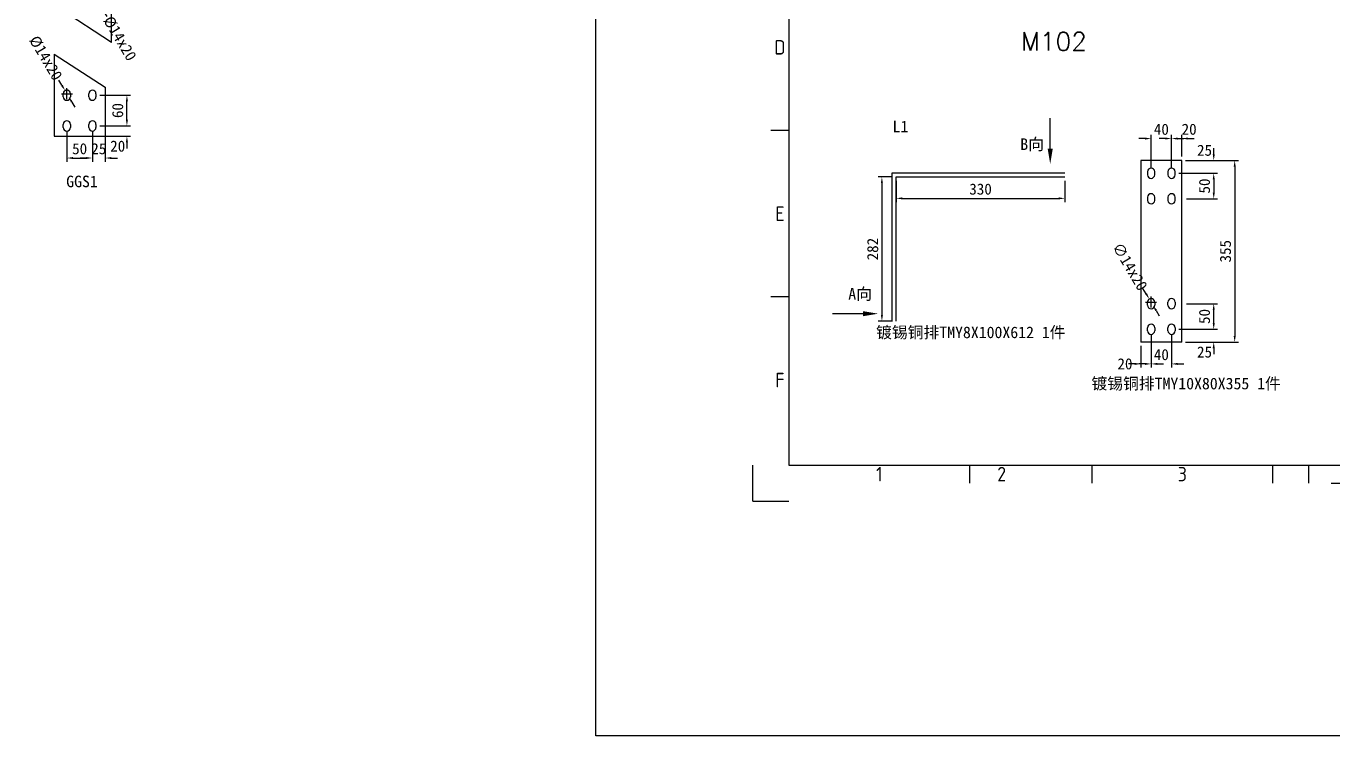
# Model space of a CAD drawing. Extents: x -48968009 to 2588125, y -43922717 to 2.
# Drawn here: x 2432475 to 2435031, y -612441 to -611053 of the extents above; entities that cross this region are included whole.
import ezdxf
from ezdxf.enums import TextEntityAlignment as Align

# ---------------------------------------------------------------- set-up
doc = ezdxf.new("R2010")
doc.units = 0
doc.header["$LTSCALE"] = 1000
doc.header["$MEASUREMENT"] = 0
doc.layers.get('DEFPOINTS').update_dxf_attribs({"linetype": 'CONTINUOUS'})
for name, color, linetype in [('DQ', 7, 'CONTINUOUS'), ('FRAME050', 6, 'CONTINUOUS'), ('FRAME070', 5, 'CONTINUOUS'), ('FRAME200', 8, 'CONTINUOUS'), ('图层4', 221, 'CONTINUOUS'), ('图层6', 221, 'CONTINUOUS')]:
    doc.layers.add(name, color=color, linetype=linetype)
doc.styles.add('_TCH_SPACE', font='SIMPLEX.shx', dxfattribs={"width": 0.8, "bigfont": 'GBCBIG.shx'})
doc.styles.add('ISOCP', font='isocp.shx')
doc.dimstyles.new('NORMAL', dxfattribs={"dimscale": 0.2, "dimtxt": 0.18, "dimasz": 0.18, "dimexe": 0.18, "dimexo": 0.0625, "dimgap": 0.09, "dimtad": 0, "dimtih": 1, "dimtoh": 1, "dimdec": 4, "dimzin": 0, "dimdsep": 46, "dimtxsty": 'Standard', "dimcen": 0.09, "dimadec": 0, "dimazin": 0, "dimtfac": 1, "dimtdec": 4, "dimtofl": 0, "dimtmove": 0, "dimatfit": 3, "dimfxl": 1, "dimtolj": 1, "dimtzin": 0, "dimarcsym": 0})

# ---------------------------------------------------------------- blocks, each defined once
blk = doc.blocks.new('SAFSDF')
at = {"layer": 'FRAME050'}
for p, q in [((2407491.6, -562165.6), (2407447.1, -562165.6)), ((2407491.6, -562575.2), (2407447.1, -562575.2)), ((2407936.8, -563033.7), (2407936.8, -562989.2)), ((2408238.2, -563033.7), (2408238.2, -562989.2)), ((2408683.4, -563033.7), (2408683.4, -562989.2)), ((2408772.5, -563033.7), (2408772.5, -562989.2)), ((2408827.2, -563033.7), (2409717.7, -563033.7))]:
    blk.add_line(p, q, dxfattribs=at)
at = {"layer": 'FRAME070'}
for p, q in [((2407491.6, -560522.8), (2407491.6, -562989.2)), ((2407491.6, -562989.2), (2411053.3, -562989.2))]:
    blk.add_line(p, q, dxfattribs=at)
at = {"layer": 'FRAME200'}
for q in [(2407402.6, -562989.2), (2407491.6, -563078.3)]:
    blk.add_line((2407402.6, -563078.3), q, dxfattribs=at)
at = {"layer": 'FRAME050', "style": 'ISOCP'}
for s, p in [('D', (2407469.4, -561960.8)), ('E', (2407469.4, -562370.4)), ('F', (2407469.4, -562780)), ('1', (2407714.2, -563011.5)), ('2', (2408015.6, -563011.5)), ('3', (2408460.8, -563011.5))]:
    blk.add_text(s, height=35.6, dxfattribs=at).set_placement(p, align=Align.MIDDLE)
blk = doc.blocks.new('*D1829')
at = {"layer": 'DEFPOINTS', "color": 0}
for p in [(2434177, -611348.1), (2434149, -611630.1), (2434177, -611630.1)]:
    blk.add_point(p, dxfattribs=at)
at = {"layer": '图层4', "lineweight": -2}
for p, q in [((2434169.5, -611348.1), (2434141.8, -611348.1)), ((2434149, -611360.1), (2434149, -611618.1)), ((2434169.5, -611630.1), (2434141.8, -611630.1))]:
    blk.add_line(p, q, dxfattribs=at)
at = {"layer": '图层4'}
for points in [[(2434147, -611360.1), (2434151, -611360.1), (2434149, -611348.1)], [(2434147, -611618.1), (2434151, -611618.1), (2434149, -611630.1)]]:
    blk.add_solid(points, dxfattribs=at)
at = {"layer": '图层4', "insert": (2434131, -611489.1), "char_height": 21.6, "attachment_point": 5, "rotation": 90}
blk.add_mtext('\\A1;282', dxfattribs=at)
blk = doc.blocks.new('*D1830')
at = {"layer": 'DEFPOINTS', "color": 0}
for p in [(2434177, -611348.1), (2434507, -611348.1), (2434507, -611389.9)]:
    blk.add_point(p, dxfattribs=at)
at = {"layer": '图层4', "lineweight": -2}
for p, q in [((2434177, -611355.6), (2434177, -611397.1)), ((2434507, -611355.6), (2434507, -611397.1)), ((2434189, -611389.9), (2434495, -611389.9))]:
    blk.add_line(p, q, dxfattribs=at)
at = {"layer": '图层4'}
for points in [[(2434189, -611387.9), (2434189, -611391.9), (2434177, -611389.9)], [(2434495, -611387.9), (2434495, -611391.9), (2434507, -611389.9)]]:
    blk.add_solid(points, dxfattribs=at)
at = {"layer": '图层4', "insert": (2434342, -611371.9), "char_height": 21.6, "attachment_point": 5}
blk.add_mtext('\\A1;330', dxfattribs=at)
blk = doc.blocks.new('*D1831')
at = {"layer": 'DEFPOINTS', "color": 0}
for p in [(2434715.7, -611273), (2434675.7, -611337.8), (2434715.7, -611337.8)]:
    blk.add_point(p, dxfattribs=at)
at = {"layer": '图层4', "lineweight": -2}
for p, q in [((2434675.7, -611330.3), (2434675.7, -611265.8)), ((2434715.7, -611330.3), (2434715.7, -611265.8)), ((2434663.7, -611273), (2434651.7, -611273)), ((2434727.7, -611273), (2434739.7, -611273))]:
    blk.add_line(p, q, dxfattribs=at)
at = {"layer": '图层4'}
for points in [[(2434663.7, -611271), (2434663.7, -611275), (2434675.7, -611273)], [(2434727.7, -611271), (2434727.7, -611275), (2434715.7, -611273)]]:
    blk.add_solid(points, dxfattribs=at)
at = {"layer": '图层4', "insert": (2434695.7, -611255), "char_height": 21.6, "attachment_point": 5}
blk.add_mtext('\\A1;40', dxfattribs=at)
blk = doc.blocks.new('*D1832')
at = {"layer": 'DEFPOINTS', "color": 0}
for p in [(2434735.7, -611272.9), (2434715.7, -611304.1), (2434735.7, -611315.8)]:
    blk.add_point(p, dxfattribs=at)
at = {"layer": '图层4', "lineweight": -2}
for p, q in [((2434715.7, -611296.6), (2434715.7, -611265.7)), ((2434735.7, -611308.3), (2434735.7, -611265.7)), ((2434703.7, -611272.9), (2434691.7, -611272.9)), ((2434747.7, -611272.9), (2434759.7, -611272.9))]:
    blk.add_line(p, q, dxfattribs=at)
at = {"layer": '图层4'}
for points in [[(2434703.7, -611270.9), (2434703.7, -611274.9), (2434715.7, -611272.9)], [(2434747.7, -611270.9), (2434747.7, -611274.9), (2434735.7, -611272.9)]]:
    blk.add_solid(points, dxfattribs=at)
at = {"layer": '图层4', "insert": (2434750.1, -611254.9), "char_height": 21.6, "attachment_point": 5}
blk.add_mtext('\\A1;20', dxfattribs=at)
blk = doc.blocks.new('*D1833')
at = {"layer": 'DEFPOINTS', "color": 0}
for p in [(2434737.7, -611315.8), (2434798.2, -611315.8), (2434722.7, -611340.8)]:
    blk.add_point(p, dxfattribs=at)
at = {"layer": '图层4', "lineweight": -2}
for p, q in [((2434798.2, -611303.8), (2434798.2, -611291.8)), ((2434745.2, -611315.8), (2434805.4, -611315.8)), ((2434730.2, -611340.8), (2434805.4, -611340.8)), ((2434798.2, -611352.8), (2434798.2, -611364.8))]:
    blk.add_line(p, q, dxfattribs=at)
at = {"layer": '图层4'}
for points in [[(2434796.2, -611303.8), (2434800.2, -611303.8), (2434798.2, -611315.8)], [(2434796.2, -611352.8), (2434800.2, -611352.8), (2434798.2, -611340.8)]]:
    blk.add_solid(points, dxfattribs=at)
at = {"layer": '图层4', "insert": (2434780.2, -611296), "char_height": 21.6, "attachment_point": 5}
blk.add_mtext('\\A1;25', dxfattribs=at)
blk = doc.blocks.new('*D1834')
at = {"layer": 'DEFPOINTS', "color": 0}
for p in [(2434756.4, -611340.8), (2434737.7, -611390.8), (2434798.2, -611390.8)]:
    blk.add_point(p, dxfattribs=at)
at = {"layer": '图层4', "lineweight": -2}
for p, q in [((2434763.9, -611340.8), (2434805.4, -611340.8)), ((2434798.2, -611352.8), (2434798.2, -611378.8)), ((2434745.2, -611390.8), (2434805.4, -611390.8))]:
    blk.add_line(p, q, dxfattribs=at)
at = {"layer": '图层4'}
for points in [[(2434796.2, -611352.8), (2434800.2, -611352.8), (2434798.2, -611340.8)], [(2434796.2, -611378.8), (2434800.2, -611378.8), (2434798.2, -611390.8)]]:
    blk.add_solid(points, dxfattribs=at)
at = {"layer": '图层4', "insert": (2434780.2, -611365.8), "char_height": 21.6, "attachment_point": 5, "rotation": 90}
blk.add_mtext('\\A1;50', dxfattribs=at)
blk = doc.blocks.new('*D1835')
at = {"layer": 'DEFPOINTS', "color": 0}
for p in [(2434675.7, -611648.8), (2434715.7, -611648.8), (2434715.7, -611713.6)]:
    blk.add_point(p, dxfattribs=at)
at = {"layer": '图层4', "lineweight": -2}
for p, q in [((2434675.7, -611656.3), (2434675.7, -611720.8)), ((2434715.7, -611656.3), (2434715.7, -611720.8)), ((2434663.7, -611713.6), (2434651.7, -611713.6)), ((2434727.7, -611713.6), (2434739.7, -611713.6))]:
    blk.add_line(p, q, dxfattribs=at)
at = {"layer": '图层4'}
for points in [[(2434663.7, -611711.6), (2434663.7, -611715.6), (2434675.7, -611713.6)], [(2434727.7, -611711.6), (2434727.7, -611715.6), (2434715.7, -611713.6)]]:
    blk.add_solid(points, dxfattribs=at)
at = {"layer": '图层4', "insert": (2434695.7, -611695.6), "char_height": 21.6, "attachment_point": 5}
blk.add_mtext('\\A1;40', dxfattribs=at)
blk = doc.blocks.new('*D1836')
at = {"layer": 'DEFPOINTS', "color": 0}
for p in [(2434722.7, -611645.8), (2434737.7, -611670.8), (2434798.2, -611670.8)]:
    blk.add_point(p, dxfattribs=at)
at = {"layer": '图层4', "lineweight": -2}
for p, q in [((2434798.2, -611633.8), (2434798.2, -611621.8)), ((2434730.2, -611645.8), (2434805.4, -611645.8)), ((2434745.2, -611670.8), (2434805.4, -611670.8)), ((2434798.2, -611682.8), (2434798.2, -611694.8))]:
    blk.add_line(p, q, dxfattribs=at)
at = {"layer": '图层4'}
for points in [[(2434796.2, -611633.8), (2434800.2, -611633.8), (2434798.2, -611645.8)], [(2434796.2, -611682.8), (2434800.2, -611682.8), (2434798.2, -611670.8)]]:
    blk.add_solid(points, dxfattribs=at)
at = {"layer": '图层4', "insert": (2434780.2, -611690.5), "char_height": 21.6, "attachment_point": 5}
blk.add_mtext('\\A1;25', dxfattribs=at)
blk = doc.blocks.new('*D1837')
at = {"layer": 'DEFPOINTS', "color": 0}
for p in [(2434737.7, -611595.8), (2434798.2, -611595.8), (2434756.4, -611645.8)]:
    blk.add_point(p, dxfattribs=at)
at = {"layer": '图层4', "lineweight": -2}
for p, q in [((2434745.2, -611595.8), (2434805.4, -611595.8)), ((2434798.2, -611633.8), (2434798.2, -611607.8)), ((2434763.9, -611645.8), (2434805.4, -611645.8))]:
    blk.add_line(p, q, dxfattribs=at)
at = {"layer": '图层4'}
for points in [[(2434796.2, -611607.8), (2434800.2, -611607.8), (2434798.2, -611595.8)], [(2434796.2, -611633.8), (2434800.2, -611633.8), (2434798.2, -611645.8)]]:
    blk.add_solid(points, dxfattribs=at)
at = {"layer": '图层4', "insert": (2434780.2, -611620.8), "char_height": 21.6, "attachment_point": 5, "rotation": 90}
blk.add_mtext('\\A1;50', dxfattribs=at)
blk = doc.blocks.new('*D1838')
at = {"layer": 'DEFPOINTS', "color": 0}
for p in [(2434672.1, -611586.7), (2434679.2, -611598.8)]:
    blk.add_point(p, dxfattribs=at)
at = {"layer": '图层4', "lineweight": -2}
for p, q in [((2434665.9, -611576.4), (2434659.8, -611566.1)), ((2434664.9, -611592.8), (2434686.5, -611592.8)), ((2434675.7, -611603.6), (2434675.7, -611582)), ((2434685.4, -611609.1), (2434691.5, -611619.4))]:
    blk.add_line(p, q, dxfattribs=at)
blk.add_arc((2434675.7, -611592.8), 7, 61.8359, 180, dxfattribs=at)
at = {"layer": '图层4'}
for points in [[(2434667.7, -611575.4), (2434664.2, -611577.5), (2434672.1, -611586.7)], [(2434687.1, -611608.1), (2434683.7, -611610.1), (2434679.2, -611598.8)]]:
    blk.add_solid(points, dxfattribs=at)
at = {"layer": '图层4', "insert": (2434634.3, -611523.3), "char_height": 21.6, "attachment_point": 5, "rotation": 300.7687}
blk.add_mtext('\\A1;∅14x20', dxfattribs=at)
blk = doc.blocks.new('*D1839')
at = {"layer": 'DEFPOINTS', "color": 0}
for p in [(2434735.7, -611315.8), (2434735.7, -611670.8), (2434839.2, -611670.8)]:
    blk.add_point(p, dxfattribs=at)
at = {"layer": '图层4', "lineweight": -2}
for p, q in [((2434743.2, -611315.8), (2434846.4, -611315.8)), ((2434839.2, -611327.8), (2434839.2, -611658.8)), ((2434743.2, -611670.8), (2434846.4, -611670.8))]:
    blk.add_line(p, q, dxfattribs=at)
at = {"layer": '图层4'}
for points in [[(2434837.2, -611327.8), (2434841.2, -611327.8), (2434839.2, -611315.8)], [(2434837.2, -611658.8), (2434841.2, -611658.8), (2434839.2, -611670.8)]]:
    blk.add_solid(points, dxfattribs=at)
at = {"layer": '图层4', "insert": (2434821.2, -611493.3), "char_height": 21.6, "attachment_point": 5, "rotation": 90}
blk.add_mtext('\\A1;355', dxfattribs=at)
blk = doc.blocks.new('*D1840')
at = {"layer": 'DEFPOINTS', "color": 0}
for p in [(2434675.7, -611648.8), (2434655.7, -611670.8), (2434655.7, -611713.6)]:
    blk.add_point(p, dxfattribs=at)
at = {"layer": '图层4', "lineweight": -2}
for p, q in [((2434655.7, -611678.3), (2434655.7, -611720.8)), ((2434675.7, -611656.3), (2434675.7, -611720.8)), ((2434643.7, -611713.6), (2434631.7, -611713.6)), ((2434687.7, -611713.6), (2434699.7, -611713.6))]:
    blk.add_line(p, q, dxfattribs=at)
at = {"layer": '图层4'}
for points in [[(2434643.7, -611711.6), (2434643.7, -611715.6), (2434655.7, -611713.6)], [(2434687.7, -611711.6), (2434687.7, -611715.6), (2434675.7, -611713.6)]]:
    blk.add_solid(points, dxfattribs=at)
at = {"layer": '图层4', "insert": (2434624.5, -611713.6), "char_height": 21.6, "attachment_point": 5}
blk.add_mtext('\\A1;20', dxfattribs=at)
blk = doc.blocks.new('*D2322')
at = {"layer": 'DEFPOINTS', "color": 0}
for p in [(2432554.4, -611251.2), (2432604.4, -611251.2), (2432604.4, -611311)]:
    blk.add_point(p, dxfattribs=at)
at = {"layer": '图层4', "lineweight": -2}
for p, q in [((2432554.4, -611258.7), (2432554.4, -611318.2)), ((2432604.4, -611258.7), (2432604.4, -611318.2)), ((2432566.4, -611311), (2432592.4, -611311))]:
    blk.add_line(p, q, dxfattribs=at)
at = {"layer": '图层4'}
for points in [[(2432566.4, -611309), (2432566.4, -611313), (2432554.4, -611311)], [(2432592.4, -611313), (2432592.4, -611309), (2432604.4, -611311)]]:
    blk.add_solid(points, dxfattribs=at)
at = {"layer": '图层4', "insert": (2432579.4, -611293), "char_height": 21.6, "attachment_point": 5}
blk.add_mtext('\\A1;50', dxfattribs=at)
blk = doc.blocks.new('*D2323')
at = {"layer": 'DEFPOINTS', "color": 0}
for p in [(2432629.4, -611261.1), (2432604.4, -611279.8), (2432629.4, -611311)]:
    blk.add_point(p, dxfattribs=at)
at = {"layer": '图层4', "lineweight": -2}
for p, q in [((2432629.4, -611268.6), (2432629.4, -611318.2)), ((2432604.4, -611287.3), (2432604.4, -611318.2)), ((2432592.4, -611311), (2432580.4, -611311)), ((2432641.4, -611311), (2432653.4, -611311))]:
    blk.add_line(p, q, dxfattribs=at)
at = {"layer": '图层4'}
for points in [[(2432592.4, -611313), (2432592.4, -611309), (2432604.4, -611311)], [(2432641.4, -611309), (2432641.4, -611313), (2432629.4, -611311)]]:
    blk.add_solid(points, dxfattribs=at)
at = {"layer": '图层4', "insert": (2432616.9, -611293), "char_height": 21.6, "attachment_point": 5}
blk.add_mtext('\\A1;25', dxfattribs=at)
blk = doc.blocks.new('*D2324')
at = {"layer": 'DEFPOINTS', "color": 0}
for p in [(2432611.4, -611248.2), (2432611.4, -611268.2), (2432671.9, -611268.2)]:
    blk.add_point(p, dxfattribs=at)
at = {"layer": '图层4', "lineweight": -2}
for p, q in [((2432671.9, -611236.2), (2432671.9, -611224.2)), ((2432618.9, -611248.2), (2432679.1, -611248.2)), ((2432618.9, -611268.2), (2432679.1, -611268.2)), ((2432671.9, -611280.2), (2432671.9, -611292.2))]:
    blk.add_line(p, q, dxfattribs=at)
at = {"layer": '图层4'}
for points in [[(2432669.9, -611236.2), (2432673.9, -611236.2), (2432671.9, -611248.2)], [(2432673.9, -611280.2), (2432669.9, -611280.2), (2432671.9, -611268.2)]]:
    blk.add_solid(points, dxfattribs=at)
at = {"layer": '图层4', "insert": (2432653.9, -611287.9), "char_height": 21.6, "attachment_point": 5}
blk.add_mtext('\\A1;20', dxfattribs=at)
blk = doc.blocks.new('*D2325')
at = {"layer": 'DEFPOINTS', "color": 0}
for p in [(2432611.4, -611188.2), (2432671.9, -611188.2), (2432630.1, -611248.2)]:
    blk.add_point(p, dxfattribs=at)
at = {"layer": '图层4', "lineweight": -2}
for p, q in [((2432618.9, -611188.2), (2432679.1, -611188.2)), ((2432671.9, -611236.2), (2432671.9, -611200.2)), ((2432637.6, -611248.2), (2432679.1, -611248.2))]:
    blk.add_line(p, q, dxfattribs=at)
at = {"layer": '图层4'}
for points in [[(2432673.9, -611200.2), (2432669.9, -611200.2), (2432671.9, -611188.2)], [(2432669.9, -611236.2), (2432673.9, -611236.2), (2432671.9, -611248.2)]]:
    blk.add_solid(points, dxfattribs=at)
at = {"layer": '图层4', "insert": (2432653.9, -611218.2), "char_height": 21.6, "attachment_point": 5, "rotation": 90}
blk.add_mtext('\\A1;60', dxfattribs=at)
blk = doc.blocks.new('*D2326')
at = {"layer": 'DEFPOINTS', "color": 0}
for p in [(2432550.8, -611179.1), (2432557.9, -611191.2)]:
    blk.add_point(p, dxfattribs=at)
at = {"layer": '图层4', "lineweight": -2}
for p, q in [((2432544.6, -611168.8), (2432538.5, -611158.5)), ((2432543.6, -611185.2), (2432565.2, -611185.2)), ((2432554.4, -611196), (2432554.4, -611174.4)), ((2432564.1, -611201.5), (2432570.2, -611211.8))]:
    blk.add_line(p, q, dxfattribs=at)
blk.add_arc((2432554.4, -611185.2), 7, 58.8693, 180, dxfattribs=at)
at = {"layer": '图层4'}
for points in [[(2432542.9, -611169.9), (2432546.4, -611167.8), (2432550.8, -611179.1)], [(2432565.8, -611200.5), (2432562.4, -611202.5), (2432557.9, -611191.2)]]:
    blk.add_solid(points, dxfattribs=at)
at = {"layer": '图层4', "insert": (2432513, -611115.6), "char_height": 21.6, "attachment_point": 5, "rotation": 300.7687}
blk.add_mtext('%%c14x20', dxfattribs=at)
blk = doc.blocks.new('*D2331')
at = {"layer": 'DEFPOINTS', "color": 0}
for p in [(2432613.1, -611001.8), (2432620.3, -611013.8)]:
    blk.add_point(p, dxfattribs=at)
at = {"layer": '图层4', "lineweight": -2}
for p, q in [((2432607, -610991.5), (2432600.8, -610981.2)), ((2432605.9, -611007.8), (2432627.5, -611007.8)), ((2432616.7, -611018.6), (2432616.7, -610997)), ((2432626.4, -611024.1), (2432632.5, -611034.4))]:
    blk.add_line(p, q, dxfattribs=at)
at = {"layer": '图层4'}
for points in [[(2432605.2, -610992.5), (2432608.7, -610990.5), (2432613.1, -611001.8)], [(2432628.1, -611023.1), (2432624.7, -611025.2), (2432620.3, -611013.8)]]:
    blk.add_solid(points, dxfattribs=at)
at = {"layer": '图层4', "insert": (2432658.1, -611077.3), "char_height": 21.6, "attachment_point": 5, "rotation": 300.7687}
blk.add_mtext('%%c14x20', dxfattribs=at)

msp = doc.modelspace()

# ---------------------------------------------------------------- linework, layer by layer
at = {"layer": '图层4', "color": 33}
for p, q in [((2432641.7, -611085.1), (2432641.7, -610924.8)), ((2432529.4, -611107.8), (2432529.4, -611268.2)), ((2432547.4, -611191.2), (2432547.4, -611185.2)), ((2432561.4, -611185.2), (2432561.4, -611191.2)), ((2432597.4, -611191.2), (2432597.4, -611185.2)), ((2432611.4, -611185.2), (2432611.4, -611191.2)), ((2432629.4, -611172.7), (2432629.4, -611268.2)), ((2432547.4, -611251.2), (2432547.4, -611245.2)), ((2432561.4, -611245.2), (2432561.4, -611251.2)), ((2432597.4, -611251.2), (2432597.4, -611245.2)), ((2432611.4, -611245.2), (2432611.4, -611251.2)), ((2432529.4, -611268.2), (2432629.4, -611268.2)), ((2434655.7, -611315.8), (2434655.7, -611670.8)), ((2434735.7, -611315.8), (2434655.7, -611315.8)), ((2434735.7, -611670.8), (2434735.7, -611315.8)), ((2434169, -611630.1), (2434169, -611340.1)), ((2434169, -611340.1), (2434507, -611340.1)), ((2434668.7, -611337.8), (2434668.7, -611343.8)), ((2434682.7, -611343.8), (2434682.7, -611337.8)), ((2434708.7, -611337.8), (2434708.7, -611343.8)), ((2434722.7, -611343.8), (2434722.7, -611337.8)), ((2434177, -611630.1), (2434177, -611348.1)), ((2434177, -611348.1), (2434507, -611348.1)), ((2434668.7, -611387.8), (2434668.7, -611393.8)), ((2434682.7, -611393.8), (2434682.7, -611387.8)), ((2434708.7, -611387.8), (2434708.7, -611393.8)), ((2434722.7, -611393.8), (2434722.7, -611387.8)), ((2434668.7, -611598.8), (2434668.7, -611592.8)), ((2434682.7, -611592.8), (2434682.7, -611598.8)), ((2434708.7, -611598.8), (2434708.7, -611592.8)), ((2434722.7, -611592.8), (2434722.7, -611598.8)), ((2434668.7, -611648.8), (2434668.7, -611642.8)), ((2434682.7, -611642.8), (2434682.7, -611648.8)), ((2434708.7, -611648.8), (2434708.7, -611642.8)), ((2434722.7, -611642.8), (2434722.7, -611648.8)), ((2434735.7, -611670.8), (2434655.7, -611670.8))]:
    msp.add_line(p, q, dxfattribs=at)
at = {"layer": '图层4'}
for p, q in [((2434478.3, -611292.8), (2434478.3, -611233.2)), ((2434111.8, -611615.4), (2434052.2, -611615.4))]:
    msp.add_line(p, q, dxfattribs=at)
at = {"layer": '图层4', "color": 33}
for centre, start, end in [((2432554.4, -611185.2), 0, 180), ((2432554.4, -611191.2), 180, 0), ((2432604.4, -611185.2), 0, 180), ((2432604.4, -611191.2), 180, 0), ((2432554.4, -611245.2), 0, 180), ((2432604.4, -611245.2), 0, 180), ((2432554.4, -611251.2), 180, 0), ((2432604.4, -611251.2), 180, 0), ((2434675.7, -611337.8), 0, 180), ((2434675.7, -611343.8), 180, 0), ((2434715.7, -611337.8), 0, 180), ((2434715.7, -611343.8), 180, 0), ((2434675.7, -611387.8), 0, 180), ((2434675.7, -611393.8), 180, 0), ((2434715.7, -611387.8), 0, 180), ((2434715.7, -611393.8), 180, 0), ((2434675.7, -611592.8), 0, 180), ((2434675.7, -611598.8), 180, 0), ((2434715.7, -611592.8), 0, 180), ((2434715.7, -611598.8), 180, 0), ((2434675.7, -611642.8), 0, 180), ((2434675.7, -611648.8), 180, 0), ((2434715.7, -611642.8), 0, 180), ((2434715.7, -611648.8), 180, 0)]:
    msp.add_arc(centre, 7, start, end, dxfattribs=at)
at = {"layer": '图层4'}
for points in [[(2434483.3, -611292.8), (2434473.3, -611292.8), (2434478.3, -611322.8)], [(2434111.8, -611610.4), (2434111.8, -611620.4), (2434141.8, -611615.4)]]:
    msp.add_solid(points, dxfattribs=at)
at = {"layer": '图层6', "color": 33}
for p, q in [((2432641.7, -611085.1), (2432541.7, -611020.2)), ((2432529.4, -611107.8), (2432629.4, -611172.7))]:
    msp.add_line(p, q, dxfattribs=at)
msp.add_lwpolyline([(2433589.1, -609051.6), (2437031.1, -609051.6), (2437031.1, -612440.8), (2433589.1, -612440.8)], close=True, dxfattribs=at)

# ---------------------------------------------------------------- block references
at = {"layer": '图层4', "color": 33, "xscale": 0.7941999999748077, "yscale": 0.7942000000039116, "zscale": 0.7942}
msp.add_blockref('SAFSDF', (521937.3, -164785.3), dxfattribs=at)

# ---------------------------------------------------------------- texts
at = {"layer": 'DQ', "color": 1, "style": '_TCH_SPACE'}
msp.add_text('M102', height=35.74, dxfattribs=at).set_placement((2434421.4, -611100.9))
at = {"layer": '图层4'}
msp.add_text('L1', height=22.68, dxfattribs=at).set_placement((2434169.7, -611260.8))
at = {"layer": '图层4', "char_height": 22.68, "attachment_point": 5}
for s, insert in [('\\A1;B{\\fSimSun|b0|i0|c134|p2;向}', (2434442.9, -611285.2)), ('GGS1', (2432584, -611357)), ('\\A1;A{\\fSimSun|b0|i0|c134|p2;向}', (2434106.4, -611577.9)), ('{\\fSimSun|b0|i0|c134|p2;镀锡铜排TMY8X100X612 1件}', (2434322.9, -611653.1)), ('{\\fSimSun|b0|i0|c134|p2;镀锡铜排TMY10X80X355 1件}', (2434744.2, -611753.2))]:
    msp.add_mtext(s, dxfattribs=dict(at, insert=insert))

# ---------------------------------------------------------------- dimensions: what is measured, and where the dimension line sits
at = {"layer": '图层4', "color": 33}
for p1, p2, picture, middle in [((2432613.1, -611001.8), (2432620.3, -611013.8), '*D2331', (2432658.1, -611077.3)), ((2432557.9, -611191.2), (2432550.8, -611179.1), '*D2326', (2432513, -611115.6)), ((2434679.2, -611598.8), (2434672.1, -611586.7), '*D1838', (2434634.3, -611523.3))]:
    dim = msp.add_diameter_dim_2p(p1=p1, p2=p2, text='<>x20', dimstyle='NORMAL', override={"dimscale": 120, "dimasz": 0.1, "dimexe": 0.06, "dimgap": 0.06, "dimtad": 1, "dimtih": 0, "dimdec": 0, "dimclrd": 256, "dimclre": 256, "dimclrt": 256, "dimtdec": 0, "dimtix": 1, "dimtmove": 2, "dimfxl": 250, "dimtfillclr": 2}, dxfattribs=at)
    dim.commit()
    dim.dimension.update_dxf_attribs({"geometry": picture, "text_midpoint": middle, "dimtype": 163})
for base, p1, p2, angle, override, picture, middle in [((2432671.9, -611188.2), (2432630.1, -611248.2), (2432611.4, -611188.2), 270, {"dimscale": 120, "dimasz": 0.1, "dimexe": 0.06, "dimgap": 0.06, "dimtad": 1, "dimtih": 0, "dimdec": 0, "dimclrd": 256, "dimclre": 256, "dimclrt": 256, "dimtdec": 0, "dimtix": 1, "dimtmove": 2, "dimfxl": 250, "dimtfillclr": 2}, '*D2325', (2432653.9, -611218.2)), ((2434839.2, -611670.8), (2434735.7, -611315.8), (2434735.7, -611670.8), 90, {"dimscale": 120, "dimasz": 0.1, "dimexe": 0.06, "dimgap": 0.06, "dimtad": 1, "dimtih": 0, "dimdec": 0, "dimclrd": 256, "dimclre": 256, "dimclrt": 256, "dimtdec": 0, "dimtix": 1, "dimtmove": 2, "dimfxl": 250, "dimtfillclr": 2}, '*D1839', (2434821.2, -611493.3)), ((2434798.2, -611390.8), (2434756.4, -611340.8), (2434737.7, -611390.8), 90, {"dimscale": 120, "dimasz": 0.1, "dimexe": 0.06, "dimgap": 0.06, "dimtad": 1, "dimtih": 0, "dimdec": 0, "dimclrd": 256, "dimclre": 256, "dimclrt": 256, "dimtdec": 0, "dimtix": 1, "dimtmove": 2, "dimfxl": 250, "dimtfillclr": 2}, '*D1834', (2434780.2, -611365.8)), ((2434149, -611630.1), (2434177, -611348.1), (2434177, -611630.1), 90, {"dimscale": 120, "dimasz": 0.1, "dimexe": 0.06, "dimgap": 0.06, "dimtad": 1, "dimtih": 0, "dimdec": 0, "dimclrd": 256, "dimclre": 256, "dimclrt": 256, "dimtdec": 0, "dimtix": 1, "dimtmove": 2, "dimatfit": 0, "dimfxl": 250, "dimtfillclr": 2}, '*D1829', (2434131, -611489.1)), ((2434798.2, -611595.8), (2434756.4, -611645.8), (2434737.7, -611595.8), 270, {"dimscale": 120, "dimasz": 0.1, "dimexe": 0.06, "dimgap": 0.06, "dimtad": 1, "dimtih": 0, "dimdec": 0, "dimclrd": 256, "dimclre": 256, "dimclrt": 256, "dimtdec": 0, "dimtix": 1, "dimtmove": 2, "dimfxl": 250, "dimtfillclr": 2}, '*D1837', (2434780.2, -611620.8))]:
    dim = msp.add_linear_dim(base=base, p1=p1, p2=p2, angle=angle, dimstyle='NORMAL', override=override, dxfattribs=at)
    dim.commit()
    dim.dimension.update_dxf_attribs({"geometry": picture, "text_midpoint": middle})
for base, p1, p2, angle, picture, middle in [((2432671.9, -611268.2), (2432611.4, -611248.2), (2432611.4, -611268.2), 270, '*D2324', (2432653.9, -611287.9)), ((2434798.2, -611315.8), (2434722.7, -611340.8), (2434737.7, -611315.8), 90, '*D1833', (2434780.2, -611296)), ((2434798.2, -611670.8), (2434722.7, -611645.8), (2434737.7, -611670.8), 270, '*D1836', (2434780.2, -611690.5))]:
    dim = msp.add_linear_dim(base=base, p1=p1, p2=p2, angle=angle, dimstyle='NORMAL', override={"dimscale": 120, "dimasz": 0.1, "dimexe": 0.06, "dimgap": 0.06, "dimtad": 1, "dimtih": 0, "dimdec": 0, "dimclrd": 256, "dimclre": 256, "dimclrt": 256, "dimtdec": 0, "dimtix": 1, "dimtmove": 2, "dimfxl": 250, "dimtfillclr": 2}, dxfattribs=at)
    dim.commit()
    dim.dimension.update_dxf_attribs({"geometry": picture, "text_midpoint": middle, "dimtype": 160})
for base, p1, p2, override, picture, middle in [((2434715.7, -611273), (2434675.7, -611337.8), (2434715.7, -611337.8), {"dimscale": 120, "dimasz": 0.1, "dimexe": 0.06, "dimgap": 0.06, "dimtad": 1, "dimtih": 0, "dimdec": 0, "dimclrd": 256, "dimclre": 256, "dimclrt": 256, "dimtdec": 0, "dimtix": 1, "dimtmove": 2, "dimfxl": 250, "dimtfillclr": 2}, '*D1831', (2434695.7, -611255)), ((2432604.4, -611311), (2432554.4, -611251.2), (2432604.4, -611251.2), {"dimscale": 120, "dimasz": 0.1, "dimexe": 0.06, "dimgap": 0.06, "dimtad": 1, "dimtih": 0, "dimdec": 0, "dimclrd": 256, "dimclre": 256, "dimclrt": 256, "dimtdec": 0, "dimtix": 1, "dimtmove": 2, "dimfxl": 250, "dimtfillclr": 2}, '*D2322', (2432579.4, -611293)), ((2432629.4, -611311), (2432604.4, -611279.8), (2432629.4, -611261.1), {"dimscale": 120, "dimasz": 0.1, "dimexe": 0.06, "dimgap": 0.06, "dimtad": 1, "dimtih": 0, "dimdec": 0, "dimclrd": 256, "dimclre": 256, "dimclrt": 256, "dimtdec": 0, "dimtix": 1, "dimtmove": 2, "dimfxl": 250, "dimtfillclr": 2}, '*D2323', (2432616.9, -611293)), ((2434507, -611389.9), (2434177, -611348.1), (2434507, -611348.1), {"dimscale": 120, "dimasz": 0.1, "dimexe": 0.06, "dimgap": 0.06, "dimtad": 1, "dimtih": 0, "dimdec": 0, "dimclrd": 256, "dimclre": 256, "dimclrt": 256, "dimtdec": 0, "dimtix": 1, "dimtmove": 2, "dimatfit": 0, "dimfxl": 250, "dimtfillclr": 2}, '*D1830', (2434342, -611371.9)), ((2434715.7, -611713.6), (2434675.7, -611648.8), (2434715.7, -611648.8), {"dimscale": 120, "dimasz": 0.1, "dimexe": 0.06, "dimgap": 0.06, "dimtad": 1, "dimtih": 0, "dimdec": 0, "dimclrd": 256, "dimclre": 256, "dimclrt": 256, "dimtdec": 0, "dimtix": 1, "dimtmove": 2, "dimfxl": 250, "dimtfillclr": 2}, '*D1835', (2434695.7, -611695.6))]:
    dim = msp.add_linear_dim(base=base, p1=p1, p2=p2, dimstyle='NORMAL', override=override, dxfattribs=at)
    dim.commit()
    dim.dimension.update_dxf_attribs({"geometry": picture, "text_midpoint": middle})
for base, p1, p2, picture, middle in [((2434735.7, -611272.9), (2434715.7, -611304.1), (2434735.7, -611315.8), '*D1832', (2434750.1, -611254.9)), ((2434655.7, -611713.6), (2434675.7, -611648.8), (2434655.7, -611670.8), '*D1840', (2434624.5, -611713.6))]:
    dim = msp.add_linear_dim(base=base, p1=p1, p2=p2, dimstyle='NORMAL', override={"dimscale": 120, "dimasz": 0.1, "dimexe": 0.06, "dimgap": 0.06, "dimtad": 1, "dimtih": 0, "dimdec": 0, "dimclrd": 256, "dimclre": 256, "dimclrt": 256, "dimtdec": 0, "dimtix": 1, "dimtmove": 2, "dimfxl": 250, "dimtfillclr": 2}, dxfattribs=at)
    dim.commit()
    dim.dimension.update_dxf_attribs({"geometry": picture, "text_midpoint": middle, "dimtype": 160})

doc.saveas('drawing.dxf')
